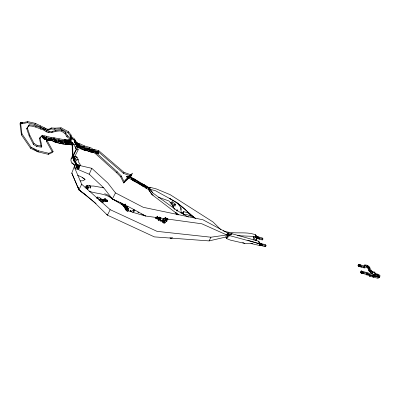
<?xml version="1.0" encoding="UTF-8"?>
<svg xmlns="http://www.w3.org/2000/svg" width="400" height="400" viewBox="0 0 400 400"><rect width="100%" height="100%" fill="white"/><g stroke="black" fill="none" stroke-linecap="round" stroke-linejoin="round"><path stroke-width="0.6" d="M254.395 236.915L256.24 237.365L256.725 238.51L256.965 237.055M90.635 188.01L90.635 186.325L89.63 185.545M125.45 209.67L125.77 207.955L126.6 206.745L126.19 207.74L126.405 209.74L126.6 206.745L125.73 207.53L124.535 207.595L125.45 209.67L126.405 209.74L126.85 209.365L126.19 207.74L125.73 207.53L126.85 209.365M74.425 157.885L73.535 157.42L74.375 157.775L74.86 158.915L72.66 157.15L73.205 157.3C73.83 158.075 72.15 157.29 72.93 157.2L74.86 158.915L72.91 158.435M259.815 245.285L259.84 243.92L258.7 241.235L232.085 233.775L228.505 232.92L227.49 234.265L227.775 235.425L229.66 235.635L260.31 243.915L259.94 245.575L250.945 243.51L244.875 243.47L230.31 240.1L226.495 238.52L225.765 236.795M260.195 244.325L260 243.19L258.7 241.235L259.205 243.85L249.81 240.83L247.815 240.645M176.28 212.825L176.255 213.805L175.805 212.835M155.765 218.565L155.81 217.23L156.925 217.11L157.975 217.89L157.43 218.675L155.765 218.565L157.69 216.185L157.47 217.36M149.69 188.225L149.9 188.085L149.255 188.635L149.815 188.035L149.56 188.41M220.865 229.705L213.015 221.965L170.115 194.66L156.38 188.935L150.175 187.34L149.265 187.555L148.825 189.715L128.85 177.995L128.905 176.705C130.455 175.075 128.1 177.5 129.04 176.505M183.33 214.365L183.405 212.77L182.54 213.615M124.17 206.52L124.555 206.34L124.955 206.87L124.625 207.245L123.845 206.55L124.185 206.24L123.845 206.55L124.625 207.245L124.555 206.34L124.09 206.48M78.515 166.37C77.99 167.215 80.48 169.95 77.025 168.125L76.375 167.37L77.02 165.98L78.73 166.24L80.435 165.37L79.905 163.95L78.585 162.14L78.135 159.335L76.975 157.105L72.39 155.85L71.05 159.04L70.935 160.88L71.965 163.06L74.85 165.52M163.21 219.745L163.315 218.3L164.37 218.295L165.65 217.555L167.55 219.925L167.98 219.15L165.88 218.225L165.65 217.555L163.21 219.745L167.55 219.925M90.665 188.14L90.635 186.325L88.55 185.2L87 185.59L86.715 186.455M255.325 237.185L255.52 234.84C245.475 230.8 233.58 234.95 223.23 230.76M74.465 156.7L74.38 156.485M77.725 166.155L75.9 164.125L75.37 162.665L73.78 160.83L72.39 155.85L74.845 156.84L72.965 156.425L72.5 157.355M78.565 166.36L78.38 166.245M129.42 176.16L128.815 176.885M177.48 214.89L177.6 213.715M87.81 189.705L87.78 187.1L85.955 188.685M255.91 240.67L257.215 237.14L255.52 234.84L256.67 237.555L255.91 240.67L253.255 236.38L237.62 235.685M74.93 164.955L74.54 167.595L81.7 184.26L110.185 209.675L157.06 231.36L210.95 237.205L228.39 234.735L227.655 233.01L202.92 219.765L143.29 207.32L115.49 192.91L107.91 183.105L91.79 168.315L77.045 164.915L74.93 164.955L71.8 173.08L78.9 189.815L96.105 203.6M59.255 138.99L58.74 140.02L64.04 140.67L67.025 143.06L70.355 142.275C63.62 141.84 57.145 140.04 50.49 139.335L51.14 137.495C57.895 138.03 64.46 140.555 71.405 139.76L70.665 138.025L67.395 135.755L65.585 132.66L62.015 130.07C56.09 128.875 49.645 134.54 44.6 129.165C39.48 127.595 34.76 124.845 29.21 124.825L26.705 128.715L29.205 136.04L33.495 144.5L36.665 146.435L41.305 147.165L41.82 146.135L40 137.625L42.35 135.22L51.14 137.495M52.29 151.87L46.365 141.235L47.95 139.09L51.785 139.015C58.085 142.47 65.495 143.295 72.555 142.475L76.595 149.37L72.625 157.295L72.85 157.82L74.17 158.275L74.425 158.255L73.97 157.185L74.18 156.01M75.545 148.365L76.69 143.8L76.37 143.055L75.59 144.375L75.04 142.69M75.85 148.51L76.69 143.8L78.17 149.805L74.2 157.73L74.425 158.255L73.97 157.185L72.4 156.755L72.13 143.725L70.15 139.055L66.88 136.79L65.07 133.69L61.5 131.105C55.575 129.91 49.125 135.57 44.085 130.195C38.965 128.63 34.245 125.875 28.695 125.855L26.705 128.715M101.32 199.785L101.39 199.395L100.875 199.24L101.32 199.785L101.895 199.595L101.285 198.97L100.935 199.47L101.895 199.595L101.665 199.83L101.835 199.365L100.875 199.24L101.285 198.97L101.39 199.49M86.565 187.92L87 185.59L88.335 186.97L88.57 188.53M177.095 211.1L177.315 209.93L176.4 210.495M73.35 157.545L73.68 158.195L73.19 156.97L72.91 157.155M60.605 142.17L60.09 143.2L71.75 144.825L72.555 142.475M162.44 221.835L163.265 219.485L160.94 220.805L162.44 221.835L164.165 221.225L163.225 220.615M176.96 213.4L176.685 214.58L175.685 212.36M107.65 200.505L106.995 200.065L105.565 200.88L105.81 199.815L106.49 201.445L107.455 201.34L107.65 200.505L106.445 199.685L105.81 199.815L105.62 200.41M363.685 273.705L363.135 272.58L361.535 271.96L361.135 271.02L375.14 274.85L374.67 275.985L377.055 276.64L377.525 275.505L378.41 275.415L374.825 274.1M166.715 221.535L166.375 220.115L166.725 218.73L165.83 219.765L164.335 220.42L166.715 221.535L167.045 220.715L166.115 219.65L164.335 220.42M102.895 200.465L103.235 199.18L102.47 200.105L101.3 200.34M160.345 219.405L160.63 219.185L160.685 221.045L160.345 219.405L160.845 217.52L158.24 220.2L160.685 221.045L160.845 217.52L159.885 219.075L158.24 220.2M169.955 237.7L170.93 238.435L171.155 237.59M175.535 204.245L175.01 206.195L174.575 204.805L170.185 202.49L172.295 201.825L175.535 204.245L172.75 206.04M126.835 209.165L127.805 206.275L126.92 207.235L124.465 207.51M87.7 189.62L87.38 188.47L87.78 187.1L87.105 188L86.27 188.325M227.78 235.225L227.395 234.24L227.685 235.2L227.395 234.24L226.725 235.19M127.215 211.26L128.24 208.51L127.27 209.455L125.845 209.965L127.215 211.26L128.785 210.95L128.045 209.73L128.24 208.51L127.655 209.485M132.94 212.505L133.96 209.76L132.045 211.045M75.155 163.645L76.69 164.355L75.535 161.335L73.955 159.835L74.87 156.9L73.39 156.185L72.965 156.425M131.15 178.935L131.16 179.35L132.635 179.11L134.335 179.9L134.91 179.38L145.28 186.535L145.9 188M143.8 186.355L143.81 186.775L145.28 186.535L145.94 185.855L149.37 187.835M159.055 219.7L158.805 218.41L159.225 217.07L156.965 218.92L159.055 219.7L159.565 218.48L158.915 218.16L157.84 218.23L156.965 218.92M183.605 212.515L183.83 211.8L181.36 212.81M42.555 137.615L42.785 136.91L44.11 136.95L45.73 137.72L46.71 138.755L46.465 139.455M94.395 151.845L94.635 151.1L96.03 151.145L97.73 151.95L98.765 153.045L98.51 153.78L97.13 153.745M94.5 151.875L94.73 151.17L96.055 151.21M94.92 151.99L95.1 151.425L96.16 151.455L98.24 152.9L98.045 153.46L97 153.43L95.705 152.82M131.005 211.53L131.18 211.065L130.63 210.67L130.22 210.94L130.665 211.485L131.005 211.53L131.18 211.065M227.31 236.36L226.495 238.52L229.66 235.635L228.505 232.92M172.295 201.825L171.8 203.12L172.13 205.27M127.4 207.295L127.805 206.275L127.535 207.565L127.84 208.96M176.905 210.96L177.315 209.93M166.375 220.115L166.725 218.73L166.115 219.65M131.27 179L131.26 179.41L132.635 179.11L133.295 178.43L145.94 185.855L149.315 188.63L148.68 189.725L152.1 194.7L178.595 214.915M150.175 187.34L148.68 189.725L152.1 194.7L153.245 195.15M259.77 245.18L265.51 246.755L266.02 245.74L265.62 244.805L259.71 243.18L260.285 244.15M123.765 205.64L112.37 198.965L103.745 187.85L89.225 174.215L91.79 168.315M158.805 218.41L159.225 217.07L158.49 218.01M100.335 201.47L100.725 200.61M164.185 222.28L164.875 220.78L164.805 221.755L164.005 223.225L162.55 222.105L164.255 221.835L164.875 220.78L163.805 221.93L164.185 222.28L164.805 221.755L165.72 222.635L164.005 223.225M378.265 277.585L379.155 277.58L379.485 276.88M374.985 273.315L378.92 274.76L380 275.85L379.675 276.55L378.34 276.555L377.82 277.585M27.795 121.635L22.405 122.75L21.89 123.78L20.475 123.665L21.89 123.78L27.275 122.665L27.795 121.635L35.295 123.335L47.39 129.215L49.005 129.16L51.31 127.965L55.125 128.175L61.045 127.785L68.525 131.75L70.985 134.92L71.855 136.98L74.71 139.135L75.35 140.645L77.33 143.06L76.595 143.73L78.64 143.465L79.435 144.895L84.035 146.965L84.55 145.93C85.545 146.68 95.015 147.72 92.56 150.59L91.645 151.045M21.42 134.915L21.935 133.88L20.515 122.6L22.405 122.75L20.52 122.595L20 123.63L21.42 134.915L30.645 148.34L38.045 151.87L48.31 154.33L52.585 152.405L53.1 151.375L46.88 140.205M28.695 125.855L29.21 124.825M27.275 122.665L34.78 124.365L35.295 123.335M29.205 136.04L29.72 135.01L27.22 127.685M35.645 126.905L36.16 125.875M34.78 124.365L39.955 126.875L40.47 125.845M30.645 148.34L31.165 147.305L21.935 133.88M40.53 129.135L41.045 128.105M33.495 144.5L34.01 143.47L29.72 135.01M73.285 144.04L76.175 144.835L74.19 140.165L71.325 138.01L70.465 135.955L68.005 132.78L60.53 128.815L54.61 129.205L50.795 128.995C48.625 130.925 45.62 130.355 43.61 128.53L44.13 127.5M43.055 129.73L43.57 128.695M41.305 147.165L39.485 138.655L40 137.625M44.085 130.195L44.6 129.165M44.825 129.385L45.34 128.355M36.665 146.435L37.18 145.405L41.82 146.135M39.485 138.655L41.835 136.25L42.35 135.22M46.875 130.245L47.39 129.215M46.37 131.825L46.885 130.795M48.49 130.19L49.005 129.16M38.56 150.835L38.045 151.87L31.165 147.305L38.56 150.835L48.83 153.3L53.1 151.375M46.83 136.45L46.315 137.48L41.835 136.25M48.745 132.615L49.26 131.58M50.795 128.995L51.31 127.965M46.365 141.235L47.95 139.09M51.845 132.675L52.365 131.645M54.61 129.205L55.125 128.175M55.44 131.16L55.955 130.13M56.61 142.575L51.265 140.045L47.435 140.12L50.885 140.27L51.785 139.015M54.13 137.58L53.615 138.615L55.605 140.865M60.53 128.815L61.045 127.785M48.31 154.33L48.83 153.3M55.48 140.765L54.965 141.795L55.35 142.23L60.37 143.61L63.525 143.935M61.5 131.105L62.015 130.07M65.07 133.69L65.585 132.66M66.6 143.01L64.04 140.67L64.555 139.64L70.35 141.065L71.405 139.76M68.005 132.78L68.525 131.75M66.88 136.79L67.395 135.755M70.985 134.92L70.465 135.955L71.325 138.01L74.19 140.165L74.71 139.135M70.15 139.055L70.665 138.025M71.34 138.01L71.855 136.98M72.13 143.725L72.65 142.69L72.915 155.725L73.19 156.375L74.74 156.755L74.615 156.52M75.855 144.085L76.37 143.055C80.97 147.98 87.475 149.775 93.805 151.265L93.29 152.295L90.25 152.07L91.025 150.52M72.4 156.755L76.365 148.83M72.67 157.405L73.56 156.235M73.045 156.46L73.505 156.245M73.56 156.52L73.39 156.185M78.615 145.39L79.435 144.895L79.955 143.865L84.55 145.93M74.245 157.835L74.645 156.945L74.37 156.605M74.375 157.775L74.845 156.84M74.875 156.9L74.2 158.235L74.835 158.965L73.3 158.21M77.045 164.915L75.15 168.7L78.055 169.495L89.225 174.215M76.6 167.015L77.27 165.985L78.73 166.24M76.75 167.015L77.145 166.125L78.8 166.6M77.145 166.125C76.07 167.21 77.015 168.765 78.975 168.605L76.575 166.965M77.545 147.005L84.34 150.19L85.385 150.145L85.9 149.115M77.66 165.9L77.065 166.085L75.9 164.125L75.975 165.21M78.445 166.4L78.48 166.15M78.415 167.47L78.945 166.51L77.245 165.93L78.755 166.29L77.245 165.93L77.505 165.9M78.3 167.895L78.97 166.56M78.055 169.495L79.95 165.71M87.55 149.92L89.16 148.37L89.675 147.34M93.015 151.655L92.52 150.485L93.035 149.455M79.1 145.62L83.235 147.59L92.84 150.665L93.355 149.635L94.295 149.48L98.775 150.705L123.965 172.315L130.965 174.845M92.84 150.665L93.78 150.51L94.295 149.48M76.63 144.865L81.305 147.045L80.43 148.785L93.29 152.295L93.755 151.16L95.415 152.12L117.15 171.71L121.295 175.98L124.21 181.94L128.525 177.89M93.24 152.19L94.02 151.23M129.305 177.705L123.69 182.97L120.78 177.01L116.635 172.74L94.9 153.15L95.415 152.12M129.205 176.75L129.68 175.805L132.495 173.165L131.03 176.09L123.45 173.345L98.26 151.74L98.775 150.705M116.635 172.74L117.15 171.71M120.78 177.01L121.295 175.98M123.45 173.345L123.965 172.315M127.735 177.835L126.575 176.75L128.33 177.78M110.185 209.675L107.435 215.17L154.37 236.89L209.095 240.91L227.43 236.655L228.39 234.735M123.69 182.97L125.155 180.055L128.99 176.455M128.6 176.89L127.285 176.115L128.045 176.855M128.715 176.795L128.245 177.73L128.85 177.995M128.045 178.34L128.905 176.41M129.31 176.135L128.89 177.155M129.395 176.14L134.91 179.38M143.81 186.775L143.745 185.42L133.825 180.915L134.335 179.9L133.295 178.43M141.27 185.095L143.235 186.435L144.32 184.905L145.475 185.735M188.445 217.105L177.075 210.555L152.815 192.955L149.14 188.82L148.685 189.745L149.465 188.57M149.615 188.525L149.16 188.83M209.095 240.91L210.95 237.205M227.655 233.01L226.695 234.925L201.83 223.79L166.555 218.915M226.82 235.22L227.29 234.285M227.645 234.545L227.19 234.46L227.645 234.445M256.595 238.38L262.42 239.98L262.925 238.965L262.53 238.03L256.62 236.405L256.15 237.34L256.865 237.785M256.195 237.445L256.91 236.415L256.62 236.405M256.285 237.47L256.725 236.665M256.635 238.485L257.13 237.12L255.52 234.84M256.525 238.915L257.01 237.545M259.56 239.04L258.785 238.015L257.275 238.57L256.79 236.455C258.45 236.33 259.945 238.37 257.38 238.6L256.91 238.075M259.825 243.425L259.98 243.32M259.73 245.26L260.28 244.165L266.02 245.74L264.935 246.6L265.44 245.585L265.045 244.645M261.96 244.625L259.88 243.23C261.545 243.105 263.04 245.145 260.47 245.375L260.1 245.115M358.025 265.395L358.535 264.38L364.275 265.955L364.67 266.895L363.585 267.75L358.425 266.335L358.025 265.395C359.38 265.955 357.86 266.015 359.13 264.545L359.53 265.48L359.02 266.495L358.215 265.845M358.425 266.335L358.935 265.32L360.215 264.845L360.61 265.78L359.125 266.525L358.53 265.965M360.215 264.845L358.535 264.38L359.02 266.495L360.53 265.94L361.305 266.97M367.28 273.515L369.75 274.825L369.335 276.09L372.17 276.87L372.685 275.84L370.48 275.23L369.965 276.265L367.745 274.82L361.025 272.975L360.63 272.035L361.135 271.02C362.8 270.895 364.295 272.935 361.725 273.165L361.21 272.355L362.735 271.645L361.105 272.325M364.025 266.455L364.8 264.91C371.12 264.7 369.215 272.23 374.945 272.135L374.425 273.165M361.025 272.975L361.535 271.96L362.815 271.485M363.585 267.75L364.165 267.91L365.195 265.845L364.8 264.91M366.66 266.595L367.18 265.565M366.695 266.68L367.215 265.645M364.165 267.91L367.06 267.53L367.575 266.5L368.365 267.045C368.935 270.63 371.915 272.7 375.34 273.07L374.31 275.13M367.845 267.085L368.36 266.055M373.85 274.77L369.265 271.415L367.85 268.08L368.365 267.045M371.355 270.815L370.84 271.85L368.83 267.77L369.345 266.735M369.94 267.48L369.42 268.51L368.83 267.77M367.145 275.445L366.765 274.55L367.275 273.535L366.875 272.6M369.265 271.415L369.78 270.385M367.745 274.82L368.26 273.785M370.345 272.5L370.86 271.47M371.625 272.395L372.145 271.365M372.025 273.33L372.54 272.3M372.685 275.84L372.445 275.265L373.88 275.605L373.365 276.635L373.565 277.105L378.155 278.365L378.67 277.335L378.34 276.555M372.17 276.87L373.565 277.105L374.08 276.075L373.88 275.605M375.025 276.815L374.625 275.88L375.14 274.85M376.71 274.965L377.225 273.93M377.105 275.9L377.625 274.87M377.525 275.505L377.055 276.64M374.67 275.985L377.425 276.65L377.94 275.615M378.41 275.415L377.425 276.65M378.92 274.76L378.405 275.79L379.125 276.52M379.155 277.58L380 275.85M106.82 214.15L107.435 215.17L94.165 202.18L87.435 196.355L78.9 189.815L81.7 184.26M86.485 149.63L87 148.62L89.16 148.37L92.52 150.485M87.15 149.81L87.665 148.805L89.16 148.37L92.56 150.59M118.445 202.09L112.37 198.965L115.49 192.91M133.38 210.735L133.96 209.76L133.765 210.98L134.265 211.795M182.345 213.65L183.83 211.8M162.755 220.31L163.265 219.485L163.07 220.705L162.675 220.775M149.34 188.685L149.9 188.085L149.385 188.45M63.92 142.735L64.71 141.575M73.37 157.695L72.935 158.385L74.86 158.915L74.215 157.755M73.94 157.92L73.735 158.21L74.86 158.915L74.19 157.925M102.83 201.955L103.32 201.28L103.235 199.18L101.31 201.56M58.56 141.965L59.27 141.01L58.74 140.02L62.39 142.575M128.73 176.835L128.95 176.54M82.65 148.345L84.035 146.965L82.02 147.01M85.065 187.31L86.11 185.965L87.29 185.98M96.465 198.34L97.5 197.04L99.51 197.44L100.775 198.625L98.955 200.14M71.05 159.04L71.765 158.175M156.925 217.11L157.69 216.185L157.43 218.675M259.205 243.85L259.91 243.165L260.31 243.915M259.455 239.01L258.785 238.015L257.1 237.365L256.91 236.415M262.55 245.785L261.88 244.79L260.28 244.165L260.365 245.345L261.88 244.79L262.655 245.815M361.2 266.94L360.53 265.94L358.935 265.32L358.535 264.38M364.195 273.45L363.79 273.73L363.135 272.58L361.62 273.135L361.135 272.61M123.295 206.455L125.22 204.075L125 205.245L125.305 206.175L124.82 206.85L125.22 204.075L124.455 205L123.285 205.235L123.295 206.455L124.31 206.715M129.82 176.675L131.545 175.055M130.165 176.9L131.03 176.09M148.21 189.355L149.86 188.12M73.505 160.73L75.965 162.42L75.53 161.34L73.955 159.835L76.975 157.105L73.43 156.295M126.55 176.8L127.285 176.115M129.49 176.1L128.82 176.66L149.315 188.63M133.825 180.915L134.125 180.64M143.235 186.435L143.825 186.335M87.38 188.47L87.66 188.22M70.89 140.79L70.525 141.11L70.89 140.79L69.69 139.73L71.465 142.745M261.84 239.82L262.925 238.965L257.19 237.39L256.705 236.43M254.04 240.205L253.255 236.38L256.67 237.555L257.215 237.14L256.82 236.39L257.19 237.39M73.97 157.185L73.485 157.375M159.145 219.36L159.885 219.075M82.53 177.55L85.05 179.455L83.135 180.74L80.055 180.915M229.55 235.41L232.085 233.775L228.925 235.285M133.445 180.53L133.15 180.515L132.635 179.11L133.25 180.575L134.335 179.9M102.41 202.615L103.81 201.78L107.52 201.335M101.395 202.085L103.39 200.99L105.09 200.67M87.005 187.685L88.335 186.97L90.73 187.275M102.9 200.27L104.33 199.505L105.205 198.435L104.905 199.815L105.28 201.53M73.135 157.7L72.825 157.55M146.095 187.95L146.345 187.85M170.93 238.435L172.69 237.75M103.695 199.66L105.205 198.435L104.905 199.605L105.26 200.74M72.945 156.37L73.405 156.24L72.95 156.37L72.39 155.85M146.46 187.92L145.8 187.94L145.28 186.535L143.835 186.625M124.64 206.965L124.955 206.87L124.065 206.925M82.7 147.33L84.035 146.965M77.605 165.91L77.19 166.225M77.08 166.115L77.595 166M73.07 156.515L73.515 156.42M77.17 166.175L77.615 166.08M78.535 145.05L79.435 144.895L77.165 143.965M160.94 220.805L162.045 220.65M73.955 159.835L78.135 159.335L75.53 161.34L73.54 160.315M162.55 222.105L164.185 221.925M172.84 206.315L173.925 206.255M66.445 144.23L65.39 143.85L71.46 144.875L65.39 143.85L72.04 143.505L65.905 142.82L65.035 144.56L54.965 141.795L55.945 142.395M47.435 140.12L51.265 140.045M84.34 150.19L92.695 152.06M378.33 277.665L379.27 277.665L379.61 276.915L378.485 275.77M89.655 186.01L93.79 186.06L103.745 187.85L102.795 187.58M64.04 140.67L67.22 140.775L67.22 141.155L70.14 141.4L70.4 141.645L64.04 140.67L70.355 142.275M133.25 180.575L133.545 180.59M256.67 237.555L257.19 237.575M250.945 243.51L252.715 243.585M164.36 218.59L166.285 218.68M125.845 209.965L126.845 210.025M227.195 234.26L227.285 234.265M83.8 149.93L85.385 150.145L80.785 148.075L79.72 147.99L79.04 147.255M257.38 238.6L258.915 238.725M260.47 245.375L262.01 245.5M359.125 266.525L361.175 266.69M361.725 273.165L362.75 273.25M88.77 151.405L90.51 151.55L88.105 151.22M74.95 142.73L77.33 143.06L74.885 142.64M156.03 217.46L145.51 216.01L133.13 212.445L128.89 210.93L126.88 208.51M157.27 217.635L164.08 218.575M157.84 218.23L159.565 218.48M100.18 199.13L104.395 199.77L105.955 200.55M89.36 151.565L92.135 152.01M166.81 218.935L167.98 219.15L166.775 218.865M79.185 147.73L80.785 148.075L76.535 145.05M372.405 276.41L373.365 276.635L372.145 276.3L373.565 277.105M83.12 149.61L85.385 150.145M150.475 189.395L155.525 190.74L177.28 202.705L194.13 217.58L195.78 218.46M60.935 140.625L53.615 138.615L50.625 138.525L46.315 137.48L50.49 139.335M62.035 140.925L63.135 141.225M81.835 146.36L89.16 148.37M93.08 149.555L93.355 149.635M93.78 150.51L98.26 151.74M76.595 149.37L78.17 149.805M73.145 156.265L74.72 156.7M73.165 156.32L74.765 156.805L74.49 156.155M72.475 157.305L74.4 157.835M75.51 164.03L80.435 165.37M76.085 166.83L78.99 167.63L78.97 166.56M78.975 168.605L77.05 168.08L76.375 167.37M365.195 265.845L367.575 266.5M256.705 236.615L258.87 237.85M257.215 237.14L257.105 237.55L256.905 237.08M364.67 266.895L358.935 265.32L359.02 266.495M369.43 270.295L370.48 270.585L370.54 271.14L368.965 270.71L368.655 269.98L370.48 270.585M375.185 274.95L377.57 275.605M260.105 244.32L259.84 243.92L259.94 245.575M360.63 272.035L361.33 272.23M368.135 274.1L374.625 275.88M374.08 276.075L378.67 277.335M366.765 274.55L366.185 274.39L367.275 273.535L361.535 271.96L361.62 273.135M77.145 144.215L79.435 144.895M77.245 165.93L78.84 166.415M75.235 142.42L79.955 143.865M89.075 191.245C96.79 194 105.91 193.195 112.37 198.965C123.76 203.935 134.72 209.865 145.51 216.01L141.645 214.02M60.37 143.61L60.09 143.2L61.805 143.755M125.77 207.955L126.585 208.235M227.89 235.02L227.49 234.265L227.8 234.995L229.66 235.635M190.585 215.965L186.605 214.47L183.22 214.425L183.84 211.705L189.115 213.13L194.13 217.58L190.585 215.965C185.94 208.075 176.875 203.15 169.355 198.24L170.33 199M77.53 146.835L80.785 148.075A43.815 35.95 -23 0 0 76.865 146.36M158.4 197.18L168.87 200.955L170.45 202.715M73.36 164.38L74.45 164.815M77.18 165.895L78.27 166.325M77.58 175.36L81.05 176.73L85.05 179.455M74.895 143.03L76.03 143.5M76.81 146.445L80.785 148.075M163.12 220.79L164.165 221.225M73.025 163.585L71.97 163.06L73.1 163.54M242.66 242.515L244.875 243.47M104.655 193.68L108.05 195.16L112.37 198.965M50.885 140.27L55.35 142.23M39.955 126.875L43.61 128.53M141.565 183.65L144.32 184.905L145.36 186.37M77.135 165.745L78.25 166.25M71.97 163.06L73.05 163.555M96.025 153.17L97.105 153.68L98.41 153.715L98.655 153.015L97.675 151.975M43.485 138.68L45.185 139.485M74.025 157.525L73.19 156.97L73.205 157.3M77.25 165.7L78.305 166.23M77.92 168.14L78.95 168.655L78.5 167.495M76.92 166.575L78.99 167.63M60.09 143.2L61.005 143.675M133.91 210.045L135.015 210.61M137.78 212.03L138.885 212.6M73.195 158.015L74.86 158.915M369.75 274.825L370.48 275.23M131.795 179.3L133.195 180.105M67.98 139.7L70.35 141.065L70.635 140.89L70.895 141.985M124.83 206.26L128.035 208.135L125.17 206.045M131.755 179.29L133.235 180.12M145.36 187.275L146.75 188.09M75.645 163.72L76.69 164.355L74.52 162.31M34.01 143.47L37.18 145.405M93.505 152.26L94.9 153.15M139.31 183.75L140.29 184.425M367.06 267.53L367.85 268.08M120.4 202.565L124.215 205.35M121.095 204.08L123.565 205.925M124.555 206.665L126.035 207.775M71.8 173.08L78.9 189.815L85.16 194.485M59.27 141.01L61.16 142.45M191.215 215.305L194.13 217.58M106.89 200.895L107.455 201.34M61.59 142.49L58.74 140.02M129.505 176.21L132.715 178.95M257.005 238.34L257.275 238.57M88.26 148.965L90.07 150.61M83.235 147.59L84.145 148.41M57.125 141.57L53.615 138.615L56.46 141.385M126.92 207.235L127.26 207.615M78.47 166.265L78.745 166.61L78.3 167.395M177.545 203.33L180.885 207.57L181.175 213.36M78.63 166.285L78.85 166.6M149.265 187.555L152.815 192.955M78.71 166.185L78.865 166.465M176.39 213.6L176.905 214.54M170.71 203.455L171.24 204.42M171.975 204.465L174.75 209.57M259.805 243.19L259.915 243.45M74.62 156.89L74.435 156.76M73.19 156.97L73.735 158.21L73.65 157.775M74.575 141.655L74.31 140.445L75.75 144.35M173.005 205.87L173.765 207.93M74.31 140.445L74.675 141.57M227.395 234.24L227.685 235.2M78.055 186.915L78.9 189.815M227.8 234.995L227.865 235.25M97.5 197.04L97.83 198.425L99.935 199.52L99.97 200.61M75.9 164.125L76.17 165.26M75.355 143.21L75.59 144.375M361.135 271.02L361.225 272.2M180.885 207.57L180.975 209.905M65.39 143.85A43.815 35.95 -23 0 1 71.75 144.825M130.735 211.095L130.665 211.485L131.24 211.295L130.46 210.755L130.28 211.17L130.735 211.095M74.835 141.675L74.71 142.26L75.35 140.645L74.835 141.675M42.69 136.845L42.445 137.585L43.54 138.655L45.16 139.42L46.56 139.525L46.82 138.785L45.785 137.695L44.085 136.885L42.69 136.845M43.155 137.165L42.97 137.73L43.76 138.56L46.1 139.205L46.295 138.64L45.51 137.81L43.155 137.165M43.525 137.42L43.39 137.845L43.98 138.465L45.735 138.95L45.88 138.53L45.29 137.905L43.525 137.42M43.895 137.675L44.195 138.375L45.365 138.695L45.07 138L43.895 137.675M44.265 137.93L45 138.44L44.265 137.93M95.47 151.68L95.335 152.1L95.925 152.725L97.68 153.205L97.825 152.785L97.235 152.165L95.47 151.68M95.84 151.935L96.14 152.63L97.31 152.955L97.015 152.255L95.84 151.935M96.21 152.19L96.945 152.7L96.21 152.19M70.35 141.065L70.14 141.4L64.3 140.155L70.35 141.065M130.63 210.67L130.22 210.94L130.735 211.195L130.63 210.67M361.24 272.6L360.82 272.485L361.255 272.64"/></g></svg>
